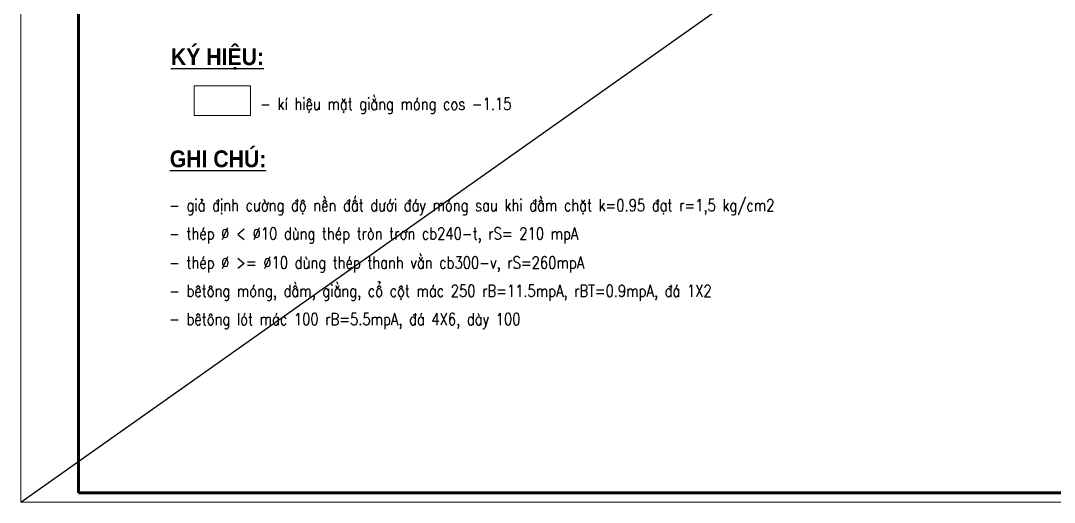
# Model space of a CAD drawing. Header units: millimetres. Extents: x -211129 to 461116, y -574633 to 115.
# Drawn here: x -183409 to -161950, y -561391 to -551392 of the extents above; entities that cross this region are included whole.
import ezdxf
from ezdxf.enums import TextEntityAlignment as Align

# ---------------------------------------------------------------- set-up
doc = ezdxf.new("R2010")
doc.units = ezdxf.units.MM
doc.header["$MEASUREMENT"] = 0
doc.layers.get('Defpoints').update_dxf_attribs({"color": 1})
for name, color, linetype, lineweight in [('EG Net thay', 7, 'Continuous', 20), ('Khungten_LCDI', 7, 'Continuous', 5), ('LC Net thay', 63, 'Continuous', 25), ('LC Text1', 3, 'Continuous', 20), ('LC Text2', 7, 'Continuous', 25)]:
    doc.layers.add(name, color=color, linetype=linetype, lineweight=lineweight)
doc.layers.add('KCS_Plotter', color=11, linetype='Continuous', plot=False)
doc.styles.add('Khungten', font='VHAVAN.TTF', dxfattribs={"width": 0.9, "height": 5000})
doc.styles.add('LC 1', font='VHAVANB.TTF')
doc.styles.add('LC 3', font='vnsimli.shx', dxfattribs={"width": 0.75})
doc.styles.add('T3', font='VHARIALB.TTF', dxfattribs={"width": 0.9})
doc.styles.add('Title', font='VHBLACK.TTF', dxfattribs={"width": 0.8})

# ---------------------------------------------------------------- blocks, each defined once
blk = doc.blocks.new('lcdi fix')
at = {"layer": 'Defpoints', "lineweight": 0}
blk.add_lwpolyline([(-1200, -14850), (-1200, 14850), (40800, 14850), (40800, -14850)], close=True, dxfattribs=at)
at = {"layer": 'Khungten_LCDI', "color": 5, "lineweight": 60}
blk.add_lwpolyline([(0, -14650), (0, 14650), (40600, 14650), (40600, -14650)], close=True, dxfattribs=at)
at = {"color": 7, "style": 'Khungten', "width": 0.8}
for tag, p in [('REVISION', (39499, -10746)), ('NGAYHT', (39546, -11609))]:
    blk.add_attdef(tag, text='', height=200, dxfattribs=at).set_placement(p, align=Align.CENTER)
at = {"layer": 'LC Text1', "color": 3, "style": 'LC 1', "width": 1.834006}
for tag, p, p2 in [('TENBANVE1', (36913, -8886), (40339, -8886)), ('TENBANVE2', (36913, -9562), (40339, -9562))]:
    blk.add_attdef(tag, text='', height=250, dxfattribs=at).set_placement(p, p2, align=Align.FIT)
at = {"layer": 'LC Text1', "style": 'Title', "width": 0.7}
blk.add_attdef('SOBANVE', text='', height=250, dxfattribs=at).set_placement((39562, -13896), align=Align.CENTER)

msp = doc.modelspace()

# ---------------------------------------------------------------- linework, layer by layer
at = {"layer": 'EG Net thay'}
msp.add_lwpolyline([(-179807.8, -552746.8), (-178640.7, -552746.8), (-178640.7, -553362.8), (-179807.8, -553362.8)], close=True, dxfattribs=at)
at = {"layer": 'KCS_Plotter', "ltscale": 250}
msp.add_line((-183409.4, -561391.2), (-141409.4, -531691.2), dxfattribs=at)

# ---------------------------------------------------------------- block references
at = {"layer": 'LC Net thay'}
msp.add_blockref('lcdi fix', (-182209.4, -546541.2), dxfattribs=at)

# ---------------------------------------------------------------- texts
at = {"layer": 'LC Text1', "color": 3, "style": 'LC 3', "width": 0.8}
for s, p in [('- kÝ hiÖu mÆt gi»ng mãng cos -1.15', (-178438.9, -553245.1)), ('- gi¶ ®Þnh c\xadêng ®é nÒn ®Êt d\xadíi ®¸y mãng sau khi ®Çm chÆt k=0.95 ®¹t r=1,5 kg/cm2', (-180326.6, -555349.4)), ('- thÐp %%C < %%C10 dïng thÐp trßn tr¬n cb240-t, rS= 210 mpA', (-180326.6, -555935.3)), ('- thÐp %%C >= %%C10 dïng thÐp thanh v»n cb300-v, rS=260mpA', (-180326.6, -556539.8)), ('- bªt«ng mãng, dÇm, gi»ng, cæ cét m¸c 250 rB=11.5mpA, rBT=0.9mpA, ®¸ 1X2', (-180326.6, -557126)), ('- bªt«ng lãt m¸c 100 rB=5.5mpA, ®¸ 4X6, dµy 100', (-180326.6, -557711.9))]:
    msp.add_text(s, height=250, dxfattribs=at).set_placement(p)
at = {"layer": 'LC Text2', "style": 'T3', "width": 0.9}
for s, p in [('%%Uký hiÖu:', (-180289.1, -552315.5)), ('%%Ughi chó:', (-180314.3, -554435.1))]:
    msp.add_text(s, height=350, dxfattribs=at).set_placement(p)

doc.saveas('drawing.dxf')
